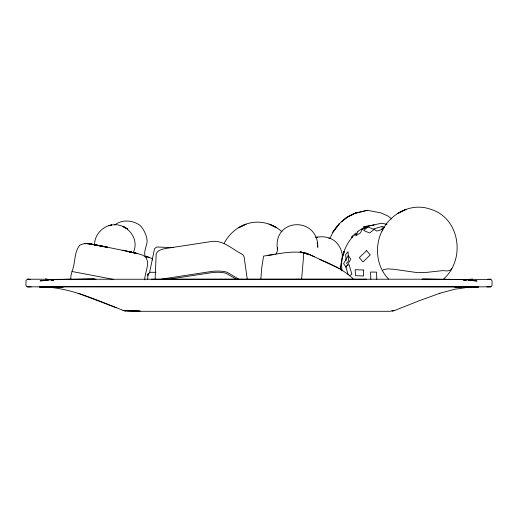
<?xml version="1.0" encoding="UTF-8"?>
<svg xmlns="http://www.w3.org/2000/svg" width="518" height="518" viewBox="0 0 518 518"><rect width="100%" height="100%" fill="white"/><g stroke="black" fill="none" stroke-linecap="round" stroke-linejoin="round"><path stroke-width="0.78" d="M147.986 275.57L147.993 273.951L150.233 272.293L155.905 272.293M260.813 279.39L261.758 267.463L263.604 256.08L273.122 254.675M155.109 279.759L156.177 254.079C157.213 250.511 161.208 249.559 164.342 248.711L210.755 241.615C222.734 239.4 231.922 249.035 241.764 254.053L243.071 255.05L244.101 256.811L247.28 279.429M147.967 274.346L147.993 273.951L147.675 279.571M301.593 279.383L303.542 256.74L303.205 252.706C291.498 250.848 279.26 253.716 267.56 255.361M144.723 279.849C144.516 272.358 152.318 259.991 142.78 255.193C136.24 252.92 129.383 251.8 122.643 250.311L127.674 251.385M343.084 255.97L343.997 251.424L344.217 253.004M149.527 272.889L154.519 248.782L156.559 247.002L173.491 247.623M133.333 252.337C140.501 237.561 124.663 220.623 109.44 225.57M224.152 243.395C228.678 234.499 236.648 227.24 246.212 224.106C258.32 219.626 272.585 223.083 281.967 231.766M443.557 279.072L445.24 277.486C465.701 257.161 459.142 217.288 430.089 209.11C416.122 204.073 400.123 209.188 390.093 219.742L389.458 220.338C374.145 235.981 373.174 263.073 388.519 279.021M330.044 238.325L333.029 231.954C338.306 223.446 345.998 216.394 355.536 213.047L367.437 210.289L381.093 212.95L388.209 216.148L391.77 218.959M275.79 254.273L277.221 251.56L277.519 247.895L277.506 249.799C272.326 217.638 318.33 215.954 317.799 247.306L317.21 242.767M353.257 236.078C344.897 245.377 339.944 258.307 342.12 270.823M332.524 232.64L339.206 223.88L333.029 231.954M451.832 268.551L450.589 270.111L447.584 270.92L442.501 270.642L426.774 272.364L417.696 272.675L393.382 269.211L387.386 268.868L383.488 269.761L382.323 270.694M346.348 263.552L348.698 260.774L348.018 251.729L345.674 254.506L346.128 260.535M354.519 235.528L356.805 233.553L356.028 232.958L351.45 236.901L352.227 237.497M341.595 221.859L347.248 217.12L355.536 213.047L347.248 217.12L344.153 219.723M341.679 221.801L342.916 220.759M486.907 286.901L490.455 286.907L491.964 285.826L492.1 280.996L491.064 279.351L469.502 279.455M114.763 225.026C121.95 219.056 133.087 220.182 140.3 225.55C144.108 229.94 146.827 235.489 147.164 241.349C146.659 246.179 143.907 250.757 144.898 255.698L146.62 257.064L145.312 256.248L149.482 257.401L152.078 258.754L152.564 259.997M346.4 266.045L349.041 264.575L351.897 274.3L349.249 275.77M244.975 224.559L238.494 227.784L246.212 224.106M362.088 229.319L368.266 226.249M403.943 210.353L397.481 213.513L405.989 209.44L404.662 210.004M362.082 229.338L369.593 225.79L381.649 223.213L386.92 224.32M361.862 229.241L368.298 226.288M108.702 225.79L111.655 224.903M383.365 229.085L376.741 231.08L373.653 228.982L382.485 226.327L384.337 227.583M48.284 279.474L45.383 279.228L53.322 279.785L45.383 279.228L27.538 279.221L26.023 280.303L25.913 285.133L26.955 286.784L44.677 286.901L39.517 286.907C69.036 286.655 96.095 300.058 123.051 310.353L140.125 311.078L123.569 310.567L127.965 311.292L390.035 311.292L394.561 310.515L419.153 300.764L439.879 293.266L439.542 293.324L454.655 289.271L466.847 287.496L478.483 286.907L473.238 286.901L491.045 286.784M392.411 311.111L394.431 310.567L392.061 310.638M372.041 225.595L373.536 225.194M367.437 210.289L353.846 213.61L356.358 212.995M111.37 224.987C102.208 226.515 93.92 235.709 94.671 245.247M161.266 279.144L212.231 271.354A14.251 3.71 -2.8 0 1 227.175 272.3L238.979 279.299M167.34 279.435L212.49 272.533A13.267 3.458 -2.8 0 1 226.424 273.42L236.791 279.558M369.062 226.295L363.254 227.091L367.741 225.887L374.287 225M316.077 237.153C320.506 236.732 325.375 236.266 329.493 238.274L328.917 238.015C336.35 239.996 341.226 247.507 342.307 254.791C342.566 259.68 340.093 264.361 340.74 269.211L342.307 270.629M48.206 280.257L40.106 280.885L54.681 279.383L66.252 279.26L425.213 279.221L463.04 279.416L477.052 281.021L468.466 280.121L473.763 280.698M463.17 279.513L472.617 279.228L464.834 279.785L467.948 279.565M50.777 279.785L53.93 279.526L46.005 279.293M465.164 279.83L468.142 279.591M469.593 279.474L472.617 279.228M384.188 227.862L381.947 227.998L382.601 230.983M51.755 279.998L53.348 279.914M61.383 279.455L93.933 279.228L67.385 279.377M51.353 279.979L53.665 279.856M53.749 279.862L51.463 279.979L53.866 279.888M295.733 279.377L298.983 279.202M60.535 279.48L62.892 279.364M478.483 286.907L466.278 287.451L477.233 286.92L473.763 286.901M67.489 279.377L65.087 279.467L94.969 279.228L63.461 279.467M392.178 310.593L393.764 310.541M65.546 279.455L69.431 279.331M463.83 279.603L469.386 279.442L463.111 279.5M57.498 279.467L71.367 279.293M54.72 279.461L95.998 279.228M57.789 279.448L71.05 279.293M27.545 286.907L31.106 286.901M471.879 286.797L474.624 286.765L472.008 286.797M468.453 286.83L454.733 286.901L473.705 286.784M465.837 286.855L470.635 286.804M473.828 286.771L477.214 286.745L464.238 286.868L466.835 286.849M471.82 286.804L474.048 286.784L43.758 286.778L63.183 286.901L55.996 286.894M44.25 286.894L40.767 286.914L51.729 287.451L39.517 286.907M151.347 279.221L366.653 279.221M454.733 286.901L461.499 286.901L40.456 286.752L46.322 286.791L44.768 286.791M443.602 279.286L467.145 279.688M53.393 286.875L63.183 286.901M456.591 279.461L422.002 279.228L460.929 279.467M423.031 279.228L452.952 279.474M41.246 286.745L46.283 286.791M49.223 286.83L44.049 286.784L51.955 286.855M53.976 279.487L49.171 279.442L53.969 279.578M454.331 279.461L448.659 279.338L452.577 279.467M46.329 279.293L53.231 279.545M463.345 279.882L465.747 279.973M124.605 310.418L123.051 310.353L123.692 310.483M457.388 279.48L455.057 279.377M462.995 279.791L466.155 279.96L463.733 279.856M463.48 279.837L465.779 279.966M315.961 237.484L317.437 237.594L315.87 237.464M49.799 279.591L52.836 279.824L45.383 279.228M468.894 280.225L473.594 280.672M78.121 293.259L116.395 307.731M103.678 246.426L99.417 245.629L107.291 247.164C98.433 246.691 88.513 240.954 79.94 245.066C73.815 252.046 75.583 263.15 72.002 271.406C71.529 274.132 70.059 277.039 71.193 279.785M103.393 246.419L124.203 250.641L122.643 250.311M102.946 246.328L93.363 244.49L107.291 247.164M146.393 256.805L149.482 257.401M113.688 279.416L72.073 271.51M136.37 253.289L126.457 251.139L133.709 252.7L131.339 252.162M300.006 251.871L306.857 253.406L300.544 251.923L308.216 254.37L303.205 252.706M123.439 310.515L125.589 311.111M325.265 262.089L330.303 264.374M331.021 264.704L337.108 267.463M269.017 224.106L276.735 227.784L270.26 224.559M319.729 259.453L324.572 261.765M314.4 256.688L307.491 253.678C322.954 261.143 340.08 266.511 352.829 278.47L353.114 279.448M337.781 267.767L339.044 268.602M340.935 269.852L342.197 270.687M345.733 266.414L348.148 274.637M340.863 269.379L340.294 266.045L340.74 269.211M376.8 279.312L376.534 272.118L370.551 272.054L370.817 279.247M357.932 231.268L355.892 235.781L360.541 232.847L362.581 228.334L357.932 231.268M348.271 255.51L343.609 263.63L346.121 267.256L350.783 259.142L348.271 255.51M366.64 250.608L359.35 257.621L362.937 261.966L370.228 254.96L366.64 250.608M368.078 226.923L363.655 230.439L369.58 233.016L374.009 229.493L368.078 226.923M490.462 279.221L487.736 279.377L490.462 279.221M363.345 270.007L355.186 269.716L355.49 275.699L363.642 275.984L363.345 270.007M30.206 279.377L27.538 279.221L30.206 279.377M89.627 243.907L84.842 243.486L89.627 243.907M96.393 245.176L89.115 243.868L98.588 245.584L96.393 245.176M96.866 245.182L89.782 243.874L99.922 245.778L96.866 245.182M131.488 252.266L128.768 251.677L137.361 253.555L131.488 252.266M124.229 227.013L122.636 226.353L127.577 228.962L124.229 227.013"/></g></svg>
